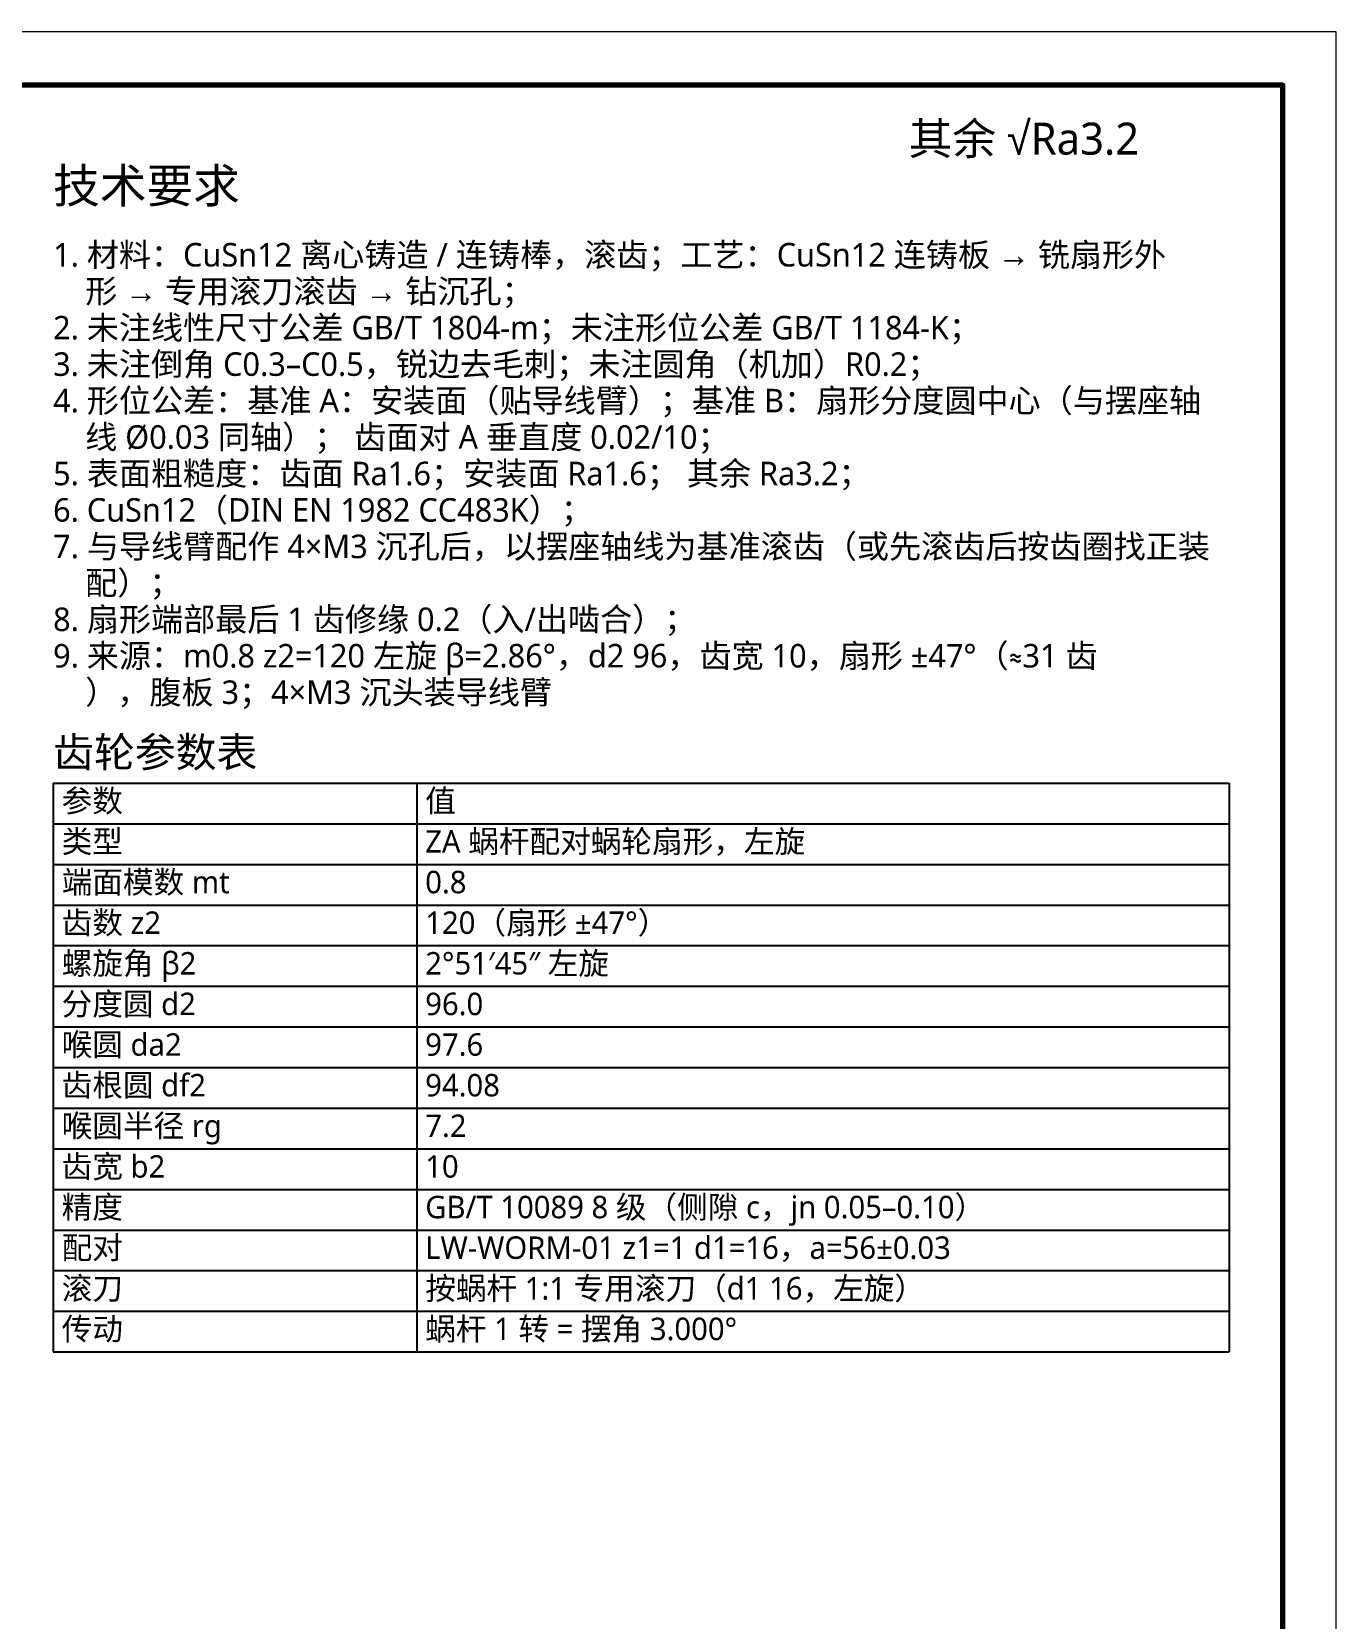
# Model space of a CAD drawing. Header units: millimetres. Extents: x 0 to 420, y 0 to 297.
# Drawn here: x 298 to 420, y 148.5 to 297 of the extents above; entities that cross this region are included whole.
import ezdxf

# ---------------------------------------------------------------- set-up
doc = ezdxf.new("R2010")
doc.units = ezdxf.units.MM
doc.layers.add('FRAME', color=7, linetype='CONTINUOUS', lineweight=70)
doc.layers.add('TEXT', color=7, linetype='CONTINUOUS', lineweight=25)
doc.styles.add('CJK', font='NotoSansCJK-Regular.ttc')

msp = doc.modelspace()

# ---------------------------------------------------------------- linework, layer by layer
at = {"layer": 'FRAME', "lineweight": 18}
msp.add_lwpolyline([(0, 0), (420, 0), (420, 297), (0, 297)], close=True, dxfattribs=at)
at = {"layer": 'FRAME'}
msp.add_lwpolyline([(25, 5), (415, 5), (415, 292), (25, 292)], close=True, dxfattribs=at)
at = {"layer": 'TEXT'}
for p, q in [((300, 226.71), (300, 173.51)), ((334, 226.71), (334, 173.51)), ((410, 226.71), (410, 173.51))]:
    msp.add_line(p, q, dxfattribs=at)
for points in [[(300, 226.71), (410, 226.71)], [(300, 222.91), (410, 222.91)], [(300, 219.11), (410, 219.11)], [(300, 215.31), (410, 215.31)], [(300, 211.51), (410, 211.51)], [(300, 207.71), (410, 207.71)], [(300, 203.91), (410, 203.91)], [(300, 200.11), (410, 200.11)], [(300, 196.31), (410, 196.31)], [(300, 192.51), (410, 192.51)], [(300, 188.71), (410, 188.71)], [(300, 184.91), (410, 184.91)], [(300, 181.11), (410, 181.11)], [(300, 177.31), (410, 177.31)], [(300, 173.51), (410, 173.51)]]:
    msp.add_lwpolyline(points, dxfattribs=at)

# ---------------------------------------------------------------- texts
at = {"layer": 'TEXT', "style": 'CJK'}
for s, height, p in [('其余 √Ra3.2', 3, (380, 285.5)), ('技术要求', 3.2, (300, 281)), ('1. 材料：CuSn12 离心铸造 / 连铸棒，滚齿；工艺：CuSn12 连铸板 → 铣扇形外', 2.2, (300, 275.04)), ('\u3000形 → 专用滚刀滚齿 → 钻沉孔；', 2.2, (300, 271.63)), ('2. 未注线性尺寸公差 GB/T 1804-m；未注形位公差 GB/T 1184-K；', 2.2, (300, 268.22)), ('3. 未注倒角 C0.3–C0.5，锐边去毛刺；未注圆角（机加）R0.2；', 2.2, (300, 264.81)), ('4. 形位公差：基准 A：安装面（贴导线臂）；基准 B：扇形分度圆中心（与摆座轴', 2.2, (300, 261.4)), ('\u3000线 Ø0.03 同轴）； 齿面对 A 垂直度 0.02/10；', 2.2, (300, 257.99)), ('5. 表面粗糙度：齿面 Ra1.6；安装面 Ra1.6； 其余 Ra3.2；', 2.2, (300, 254.58)), ('6. CuSn12（DIN EN 1982 CC483K）；', 2.2, (300, 251.17)), ('7. 与导线臂配作 4×M3 沉孔后，以摆座轴线为基准滚齿（或先滚齿后按齿圈找正装', 2.2, (300, 247.76)), ('\u3000配）；', 2.2, (300, 244.35)), ('8. 扇形端部最后 1 齿修缘 0.2（入/出啮合）；', 2.2, (300, 240.94)), ('9. 来源：m0.8 z2=120 左旋 β=2.86°，d2 96，齿宽 10，扇形 ±47°（≈31 齿', 2.2, (300, 237.53)), ('\u3000），腹板 3；4×M3 沉头装导线臂', 2.2, (300, 234.12)), ('齿轮参数表', 2.8, (300, 228.21)), ('参数', 2.1, (300.8, 224.01)), ('值', 2.1, (334.8, 224.01)), ('类型', 2.1, (300.8, 220.21)), ('ZA 蜗杆配对蜗轮扇形，左旋', 2.1, (334.8, 220.21)), ('端面模数 mt', 2.1, (300.8, 216.41)), ('0.8', 2.1, (334.8, 216.41)), ('齿数 z2', 2.1, (300.8, 212.61)), ('120（扇形 ±47°）', 2.1, (334.8, 212.61)), ('螺旋角 β2', 2.1, (300.8, 208.81)), ('2°51′45″ 左旋', 2.1, (334.8, 208.81)), ('分度圆 d2', 2.1, (300.8, 205.01)), ('96.0', 2.1, (334.8, 205.01)), ('喉圆 da2', 2.1, (300.8, 201.21)), ('97.6', 2.1, (334.8, 201.21)), ('齿根圆 df2', 2.1, (300.8, 197.41)), ('94.08', 2.1, (334.8, 197.41)), ('喉圆半径 rg', 2.1, (300.8, 193.61)), ('7.2', 2.1, (334.8, 193.61)), ('齿宽 b2', 2.1, (300.8, 189.81)), ('10', 2.1, (334.8, 189.81)), ('精度', 2.1, (300.8, 186.01)), ('GB/T 10089 8 级（侧隙 c，jn 0.05–0.10）', 2.1, (334.8, 186.01)), ('配对', 2.1, (300.8, 182.21)), ('LW-WORM-01 z1=1 d1=16，a=56±0.03', 2.1, (334.8, 182.21)), ('滚刀', 2.1, (300.8, 178.41)), ('按蜗杆 1:1 专用滚刀（d1 16，左旋）', 2.1, (334.8, 178.41)), ('传动', 2.1, (300.8, 174.61)), ('蜗杆 1 转 = 摆角 3.000°', 2.1, (334.8, 174.61))]:
    msp.add_text(s, height=height, dxfattribs=at).set_placement(p)

doc.saveas('drawing.dxf')
